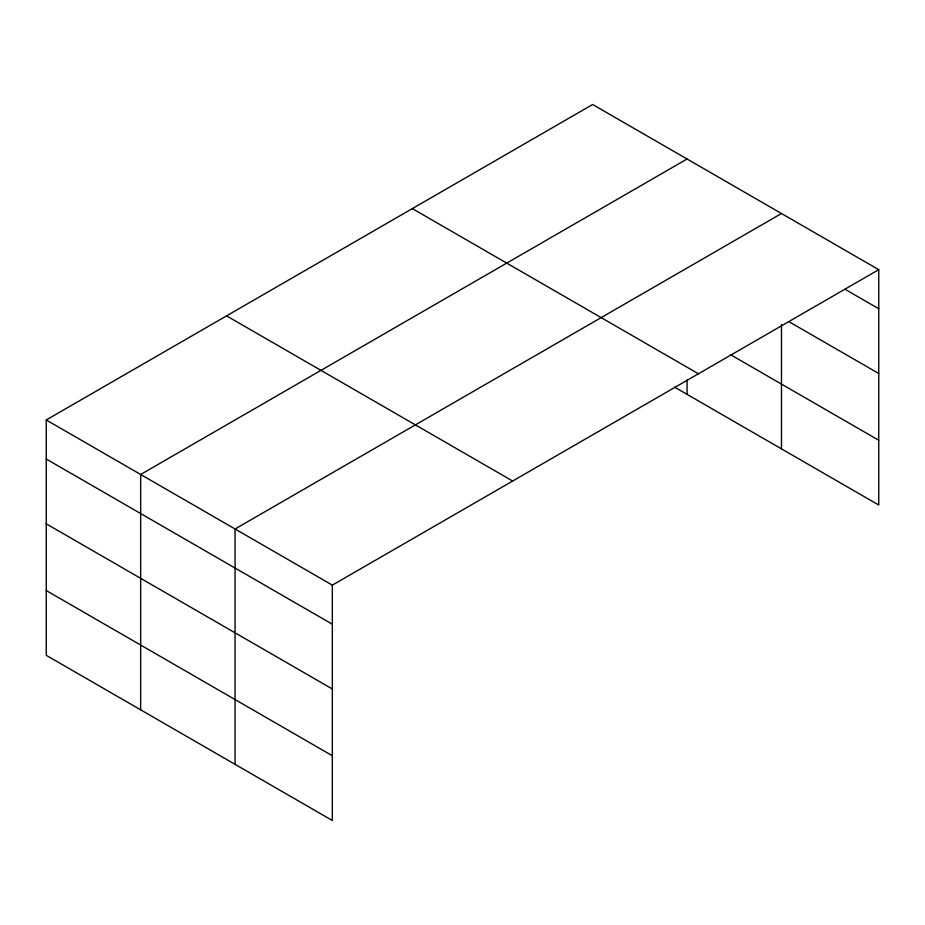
<?xml version="1.0" encoding="UTF-8"?>
<svg xmlns="http://www.w3.org/2000/svg" width="925" height="925" viewBox="0 0 925 925"><rect width="100%" height="100%" fill="white"/><g stroke="black" fill="none" stroke-linecap="round" stroke-linejoin="round"><path stroke-width="1.39" d="M878.75 269.672L592.659 104.502L46.25 419.973L46.25 655.328L332.341 820.498L332.341 585.143L878.75 269.672L878.75 505.027L674.649 387.193M687.067 159.008L140.658 474.479L140.658 709.833M781.475 213.513L235.066 528.984L235.066 764.339M845.08 289.305L878.75 308.742M788.967 321.68L878.75 373.515M730.542 354.691L878.75 440.254M412.342 208.611L698.433 373.781M226.567 315.864L512.658 481.035M46.25 419.973L332.341 585.143M46.25 459.031L332.341 624.213M46.25 523.816L332.341 688.986M46.25 590.543L332.341 755.725M781.475 324.455L781.475 448.868M687.067 379.967L687.067 394.362"/></g></svg>
